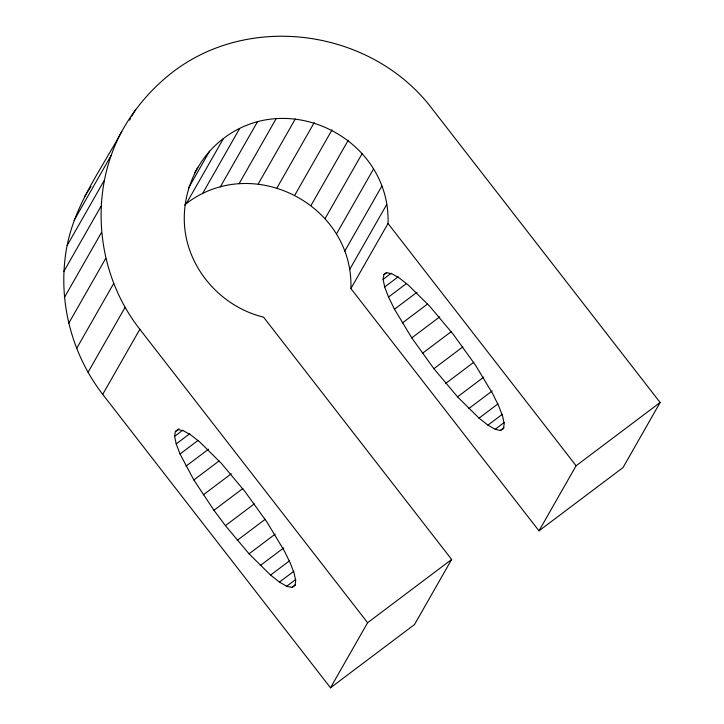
<?xml version="1.0" encoding="UTF-8"?>
<svg xmlns="http://www.w3.org/2000/svg" width="724" height="724" viewBox="0 0 724 724"><rect width="100%" height="100%" fill="white"/><g stroke="black" fill="none" stroke-linecap="round" stroke-linejoin="round"><path stroke-width="1.09" d="M350.905 288.559L388.028 223.481C390.879 139.904 289.962 87.559 223.463 138.492C192.946 161.461 178.213 202.177 186.593 239.391C195.181 277.147 226.024 308.008 263.572 317.166L451.649 559.462L414.526 624.541L330.497 687.8L102.718 394.372C70.509 352.606 56.934 297.338 67.124 245.49C75.45 203.399 101.876 168.547 121.741 131.469C134.402 108.582 151.569 88.527 172.212 72.472C251.002 11.521 372.86 29.983 432.364 109.08L660.134 402.499L623.02 467.577L538.982 530.846L350.905 288.559C353.755 204.983 252.839 152.637 186.34 203.571L184.701 205.073M330.497 687.8L367.611 622.721L139.841 329.293C96.364 273.953 88.274 193.688 121.741 131.469M175.371 431.522L178.421 429.667L183.652 430.852L190.865 435.015L199.779 442.002L221.291 463.288L244.911 491.46L267.047 522.239L284.333 550.928L290.297 563.1L294.134 573.173L295.709 580.757L294.958 585.571L291.908 587.426L286.677 586.25L279.464 582.078L270.55 575.091L249.047 553.806L225.417 525.633L213.942 510.275L193.842 479.958L180.041 453.993L176.194 443.921L174.62 436.337L175.371 431.522L178.991 428.798M383.865 274.568L386.915 272.713L392.146 273.889L399.358 278.061L408.264 285.048L429.775 306.333L453.396 334.506L475.541 365.285L492.827 393.974L498.782 406.146L502.628 416.219L504.203 423.802L503.442 428.617L500.393 430.472L495.171 429.287L487.958 425.124L479.044 418.137L457.532 396.852L433.911 368.679L411.775 337.9L394.489 309.202L388.526 297.039L384.688 286.966L383.114 279.383L383.865 274.568L386.58 272.523M129.524 120.121L130.637 118.175M131.741 116.238L135.623 109.433M74.092 220.368L111.215 155.289M67.124 245.49L104.247 180.412M63.866 271.4L100.98 206.322M64.364 297.573L101.487 232.494M68.626 323.474L105.74 258.396M76.554 348.579L113.677 283.5M194.412 173.181L197.733 167.353M188.475 188.15L209.526 151.244M88.002 372.371L125.116 307.293M186.34 203.571L223.463 138.492M202.485 193.67L239.608 128.591M220.277 186.964L257.4 121.885M102.718 394.372L139.841 329.293M239.074 183.697L276.197 118.609M258.224 183.968L295.347 118.89M277.048 187.778L314.171 122.7M294.885 195L331.999 129.922M311.094 205.363L348.217 140.284M325.121 218.512L362.235 153.434M336.452 233.979L373.575 168.9M344.705 251.228L381.829 186.14M349.574 269.636L386.697 204.548M538.982 530.846L576.105 465.767L660.134 402.499M84.627 196.548L90.98 186.448M174.62 436.337L182.756 430.21M383.114 279.383L391.241 273.256M176.194 443.921L189.751 433.721M384.688 286.966L398.245 276.767M180.041 453.993L198.114 440.391M388.526 297.039L406.598 283.437M185.996 466.166L208.584 449.151M394.489 309.202L417.078 292.197M193.842 479.958L219.146 460.907M402.336 323.004L427.64 303.953M203.281 494.854L231.291 473.768M411.775 337.9L439.785 316.813M213.942 510.275L242.857 488.51M422.436 353.321L451.351 331.556M225.417 525.633L254.332 503.859M433.911 368.679L462.826 346.905M237.273 540.33L265.283 519.244M445.767 383.376L473.777 362.29M249.047 553.806L275.247 534.077M457.532 396.852L483.741 377.123M260.278 565.544L283.772 547.86M468.772 408.589L492.266 390.906M270.55 575.091L289.528 560.81M479.044 418.137L498.021 403.847M279.464 582.078L293.926 571.2M487.958 425.124L502.411 414.246M286.677 586.25L295.709 579.444M495.171 429.287L504.203 422.49M291.908 587.426L295.519 584.702M500.393 430.472L504.013 427.748M367.611 622.721L451.649 559.462M388.028 223.481L576.105 465.767"/></g></svg>
